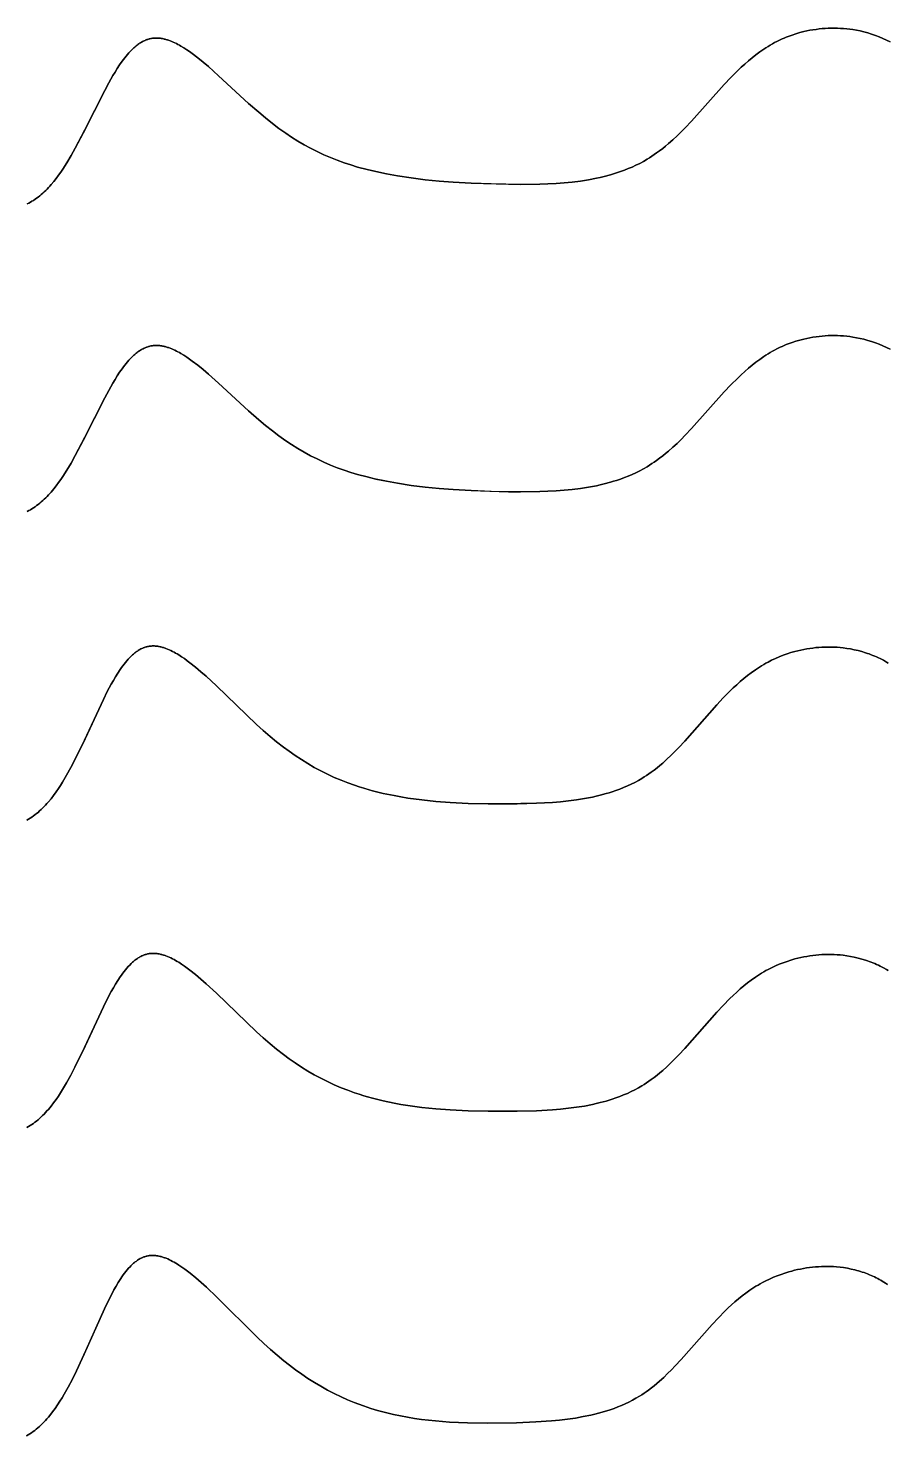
# Model space of a CAD drawing. Header units: feet. Extents: x 0 to 1.5, y 93.18 to 96.08.
# Drawn here: x 0.5625 to 0.75, y 94.2434 to 94.5507 of the extents above; entities that cross this region are included whole.
import ezdxf

# ---------------------------------------------------------------- set-up
doc = ezdxf.new("R2010")
doc.units = ezdxf.units.FT
doc.header["$MEASUREMENT"] = 0
doc.layers.add('Default', color=7, linetype='Continuous', true_color=0x000000)

msp = doc.modelspace()

# ---------------------------------------------------------------- linework, layer by layer
at = {"layer": 'Default'}
for points in [[(0.56228, 94.51232), (0.56264, 94.5125), (0.56299, 94.51269), (0.56334, 94.5129), (0.56368, 94.51311), (0.56402, 94.51334), (0.56435, 94.51357), (0.5647, 94.51383), (0.56504, 94.5141), (0.56537, 94.51438), (0.56569, 94.51467), (0.56601, 94.51497), (0.56633, 94.51527), (0.56663, 94.51558), (0.56694, 94.5159), (0.56723, 94.51622), (0.56752, 94.51655), (0.56808, 94.51722), (0.56862, 94.5179), (0.56914, 94.51859), (0.56961, 94.51925), (0.57006, 94.51992), (0.57094, 94.52129), (0.57188, 94.52287), (0.57279, 94.52449), (0.57489, 94.5285), (0.57921, 94.5371), (0.58009, 94.53875), (0.581, 94.54034), (0.58147, 94.54111), (0.58196, 94.54189), (0.58248, 94.54268), (0.58302, 94.54346), (0.5833, 94.54384), (0.58359, 94.54422), (0.58389, 94.54459), (0.58419, 94.54495), (0.58449, 94.5453), (0.58481, 94.54564), (0.58512, 94.54597), (0.58545, 94.54628), (0.58561, 94.54643), (0.58578, 94.54658), (0.58595, 94.54672), (0.58612, 94.54686), (0.58629, 94.547), (0.58647, 94.54713), (0.58666, 94.54727), (0.58684, 94.54739), (0.58703, 94.54751), (0.58722, 94.54763), (0.58741, 94.54774), (0.58761, 94.54785), (0.58781, 94.54794), (0.58802, 94.54804), (0.58822, 94.54812), (0.58833, 94.54816), (0.58843, 94.5482), (0.5886, 94.54826), (0.58876, 94.54831), (0.58893, 94.54836), (0.5891, 94.5484), (0.58927, 94.54844), (0.58945, 94.54847), (0.58963, 94.5485), (0.58981, 94.54852), (0.58995, 94.54853), (0.5901, 94.54854), (0.59024, 94.54855), (0.59039, 94.54855), (0.59049, 94.54855), (0.59064, 94.54855), (0.59078, 94.54854), (0.59093, 94.54853), (0.59108, 94.54852), (0.59123, 94.54851), (0.59137, 94.54849), (0.59152, 94.54847), (0.59167, 94.54845), (0.59185, 94.54841), (0.59204, 94.54837), (0.59222, 94.54833), (0.5924, 94.54829), (0.59259, 94.54824), (0.59277, 94.54818), (0.59295, 94.54813), (0.59313, 94.54807), (0.59348, 94.54794), (0.59384, 94.5478), (0.59418, 94.54765), (0.59452, 94.54749), (0.59486, 94.54733), (0.59519, 94.54716), (0.59552, 94.54698), (0.59585, 94.54679), (0.5965, 94.5464), (0.59713, 94.54599), (0.59774, 94.54557), (0.59834, 94.54514), (0.59955, 94.54422), (0.60072, 94.54327), (0.60185, 94.54231), (0.6041, 94.54031), (0.61064, 94.53428), (0.61285, 94.53233), (0.61432, 94.53109), (0.61582, 94.52989), (0.61727, 94.5288), (0.61875, 94.52775), (0.61999, 94.52692), (0.62136, 94.52606), (0.62274, 94.52525), (0.62415, 94.52448), (0.62558, 94.52376), (0.62703, 94.52308), (0.6285, 94.52244), (0.63, 94.52185), (0.63152, 94.5213), (0.63297, 94.52083), (0.63444, 94.52039), (0.63653, 94.51984), (0.63843, 94.51939), (0.64077, 94.5189), (0.64312, 94.51847), (0.64616, 94.518), (0.64921, 94.51762), (0.65227, 94.51731), (0.65533, 94.51707), (0.65925, 94.51685), (0.66737, 94.51662), (0.66997, 94.5166), (0.67424, 94.51664), (0.676, 94.5167), (0.67777, 94.51679), (0.67954, 94.51692), (0.68131, 94.5171), (0.68308, 94.51732), (0.68483, 94.5176), (0.68657, 94.51793), (0.68743, 94.51812), (0.68829, 94.51833), (0.68963, 94.51869), (0.69029, 94.51888), (0.69095, 94.51909), (0.69182, 94.51938), (0.69268, 94.5197), (0.69353, 94.52003), (0.69438, 94.52039), (0.69521, 94.52078), (0.69603, 94.52118), (0.69683, 94.52162), (0.69763, 94.52207), (0.69816, 94.5224), (0.69869, 94.52274), (0.69921, 94.52309), (0.69973, 94.52345), (0.70039, 94.52394), (0.70105, 94.52444), (0.70169, 94.52496), (0.70232, 94.52549), (0.70326, 94.52632), (0.70418, 94.52717), (0.70507, 94.52804), (0.70595, 94.52893), (0.70733, 94.53038), (0.7145, 94.53842), (0.71594, 94.53994), (0.71743, 94.54143), (0.71819, 94.54215), (0.71896, 94.54286), (0.71976, 94.54356), (0.72056, 94.54423), (0.72139, 94.54488), (0.72223, 94.5455), (0.72314, 94.54613), (0.7236, 94.54643), (0.72407, 94.54672), (0.72454, 94.547), (0.72501, 94.54728), (0.7255, 94.54754), (0.72599, 94.54779), (0.72674, 94.54816), (0.72717, 94.54835), (0.72759, 94.54854), (0.72802, 94.54872), (0.72846, 94.54889), (0.72931, 94.5492), (0.73016, 94.54948), (0.73103, 94.54973), (0.7319, 94.54995), (0.73256, 94.5501), (0.73321, 94.55023), (0.73387, 94.55034), (0.73454, 94.55044), (0.7352, 94.55052), (0.73587, 94.55059), (0.73654, 94.55064), (0.73721, 94.55068), (0.73788, 94.5507), (0.73855, 94.5507), (0.73922, 94.55069), (0.73989, 94.55066), (0.74056, 94.55061), (0.74123, 94.55055), (0.74189, 94.55047), (0.74256, 94.55038), (0.74335, 94.55024), (0.74414, 94.55008), (0.745, 94.54988), (0.74584, 94.54965), (0.74668, 94.5494), (0.74751, 94.54911), (0.74833, 94.5488), (0.74914, 94.54846), (0.74994, 94.5481), (0.75072, 94.54771)], [(0.75072, 94.54771), (0.74994, 94.5481), (0.74914, 94.54846), (0.74833, 94.5488), (0.74751, 94.54911), (0.74668, 94.5494), (0.74584, 94.54965), (0.745, 94.54988), (0.74414, 94.55008), (0.74335, 94.55024), (0.74256, 94.55038), (0.74189, 94.55047), (0.74123, 94.55055), (0.74056, 94.55061), (0.73989, 94.55066), (0.73922, 94.55069), (0.73855, 94.5507), (0.73788, 94.5507), (0.73721, 94.55068), (0.73654, 94.55064), (0.73587, 94.55059), (0.7352, 94.55052), (0.73454, 94.55044), (0.73387, 94.55034), (0.73321, 94.55023), (0.73256, 94.5501), (0.7319, 94.54995), (0.73103, 94.54973), (0.73016, 94.54948), (0.72931, 94.5492), (0.72846, 94.54889), (0.72802, 94.54872), (0.72759, 94.54854), (0.72717, 94.54835), (0.72674, 94.54816), (0.72599, 94.54779), (0.7255, 94.54754), (0.72501, 94.54728), (0.72454, 94.547), (0.72407, 94.54672), (0.7236, 94.54643), (0.72314, 94.54613), (0.72223, 94.5455), (0.72139, 94.54488), (0.72056, 94.54423), (0.71976, 94.54356), (0.71896, 94.54286), (0.71819, 94.54215), (0.71743, 94.54143), (0.71594, 94.53994), (0.7145, 94.53842), (0.70733, 94.53038), (0.70595, 94.52893), (0.70507, 94.52804), (0.70418, 94.52717), (0.70326, 94.52632), (0.70232, 94.52549), (0.70169, 94.52496), (0.70105, 94.52444), (0.70039, 94.52394), (0.69973, 94.52345), (0.69921, 94.52309), (0.69869, 94.52274), (0.69816, 94.5224), (0.69763, 94.52207), (0.69683, 94.52162), (0.69603, 94.52118), (0.69521, 94.52078), (0.69438, 94.52039), (0.69353, 94.52003), (0.69268, 94.5197), (0.69182, 94.51938), (0.69095, 94.51909), (0.69029, 94.51888), (0.68963, 94.51869), (0.68829, 94.51833), (0.68743, 94.51812), (0.68657, 94.51793), (0.68483, 94.5176), (0.68308, 94.51732), (0.68131, 94.5171), (0.67954, 94.51692), (0.67777, 94.51679), (0.676, 94.5167), (0.67424, 94.51664), (0.66997, 94.5166), (0.66362, 94.51669), (0.65925, 94.51685), (0.65533, 94.51707), (0.65227, 94.51731), (0.64921, 94.51762), (0.64616, 94.518), (0.64312, 94.51847), (0.64077, 94.5189), (0.63814, 94.51945), (0.63653, 94.51984), (0.63444, 94.52039), (0.63297, 94.52083), (0.63152, 94.5213), (0.63, 94.52185), (0.6285, 94.52244), (0.62703, 94.52308), (0.62558, 94.52376), (0.62415, 94.52448), (0.62274, 94.52525), (0.62136, 94.52606), (0.61999, 94.52692), (0.61875, 94.52775), (0.61727, 94.5288), (0.61582, 94.52989), (0.61432, 94.53109), (0.61285, 94.53233), (0.61064, 94.53428), (0.6041, 94.54031), (0.60185, 94.54231), (0.60072, 94.54327), (0.59955, 94.54422), (0.59834, 94.54514), (0.59774, 94.54557), (0.59713, 94.54599), (0.5965, 94.5464), (0.59585, 94.54679), (0.59552, 94.54698), (0.59519, 94.54716), (0.59486, 94.54733), (0.59452, 94.54749), (0.59418, 94.54765), (0.59384, 94.5478), (0.59348, 94.54794), (0.59313, 94.54807), (0.59295, 94.54813), (0.59277, 94.54818), (0.59259, 94.54824), (0.5924, 94.54829), (0.59222, 94.54833), (0.59204, 94.54837), (0.59185, 94.54841), (0.59167, 94.54845), (0.59152, 94.54847), (0.59137, 94.54849), (0.59123, 94.54851), (0.59108, 94.54852), (0.59093, 94.54853), (0.59078, 94.54854), (0.59064, 94.54855), (0.59049, 94.54855), (0.59039, 94.54855), (0.59024, 94.54855), (0.5901, 94.54854), (0.58995, 94.54853), (0.58981, 94.54852), (0.58963, 94.5485), (0.58945, 94.54847), (0.58927, 94.54844), (0.5891, 94.5484), (0.58893, 94.54836), (0.58876, 94.54831), (0.5886, 94.54826), (0.58843, 94.5482), (0.58833, 94.54816), (0.58822, 94.54812), (0.58802, 94.54804), (0.58781, 94.54794), (0.58761, 94.54785), (0.58741, 94.54774), (0.58722, 94.54763), (0.58703, 94.54751), (0.58684, 94.54739), (0.58666, 94.54727), (0.58647, 94.54713), (0.58629, 94.547), (0.58612, 94.54686), (0.58595, 94.54672), (0.58578, 94.54658), (0.58561, 94.54643), (0.58545, 94.54628), (0.58512, 94.54597), (0.58481, 94.54564), (0.58449, 94.5453), (0.58419, 94.54495), (0.58389, 94.54459), (0.58359, 94.54422), (0.5833, 94.54384), (0.58302, 94.54346), (0.58248, 94.54268), (0.58196, 94.54189), (0.58147, 94.54111), (0.581, 94.54034), (0.58009, 94.53875), (0.57921, 94.5371), (0.57452, 94.52777), (0.57279, 94.52449), (0.57188, 94.52287), (0.57094, 94.52129), (0.57006, 94.51992), (0.56961, 94.51925), (0.56914, 94.51859), (0.56862, 94.5179), (0.56808, 94.51722), (0.56752, 94.51655), (0.56723, 94.51622), (0.56694, 94.5159), (0.56663, 94.51558), (0.56633, 94.51527), (0.56601, 94.51497), (0.56569, 94.51467), (0.56537, 94.51438), (0.56504, 94.5141), (0.5647, 94.51383), (0.56435, 94.51357), (0.56402, 94.51334), (0.56368, 94.51311), (0.56334, 94.5129), (0.56299, 94.51269), (0.56264, 94.5125), (0.56228, 94.51232)], [(0.56228, 94.4452), (0.56264, 94.44539), (0.56299, 94.44558), (0.56334, 94.44578), (0.56368, 94.446), (0.56402, 94.44623), (0.56435, 94.44646), (0.5647, 94.44672), (0.56504, 94.44699), (0.56537, 94.44727), (0.56569, 94.44756), (0.56601, 94.44786), (0.56633, 94.44816), (0.56663, 94.44847), (0.56694, 94.44879), (0.56723, 94.44911), (0.56752, 94.44944), (0.56808, 94.45011), (0.56862, 94.45079), (0.56914, 94.45148), (0.56961, 94.45214), (0.57006, 94.45281), (0.57094, 94.45418), (0.57188, 94.45576), (0.57279, 94.45738), (0.57489, 94.46139), (0.57921, 94.46998), (0.58009, 94.47163), (0.581, 94.47323), (0.58147, 94.474), (0.58196, 94.47478), (0.58248, 94.47557), (0.58302, 94.47635), (0.5833, 94.47673), (0.58359, 94.47711), (0.58389, 94.47748), (0.58419, 94.47784), (0.58449, 94.47819), (0.58481, 94.47853), (0.58512, 94.47885), (0.58545, 94.47917), (0.58561, 94.47932), (0.58578, 94.47946), (0.58595, 94.47961), (0.58612, 94.47975), (0.58629, 94.47989), (0.58647, 94.48002), (0.58666, 94.48015), (0.58684, 94.48028), (0.58703, 94.4804), (0.58722, 94.48052), (0.58741, 94.48063), (0.58761, 94.48073), (0.58781, 94.48083), (0.58802, 94.48092), (0.58822, 94.48101), (0.58833, 94.48105), (0.58843, 94.48109), (0.5886, 94.48115), (0.58876, 94.4812), (0.58893, 94.48124), (0.5891, 94.48128), (0.58927, 94.48132), (0.58945, 94.48136), (0.58963, 94.48138), (0.58981, 94.4814), (0.58995, 94.48142), (0.5901, 94.48143), (0.59024, 94.48143), (0.59039, 94.48144), (0.59049, 94.48144), (0.59064, 94.48144), (0.59078, 94.48143), (0.59093, 94.48142), (0.59108, 94.48141), (0.59123, 94.4814), (0.59137, 94.48138), (0.59152, 94.48136), (0.59167, 94.48133), (0.59185, 94.4813), (0.59204, 94.48126), (0.59222, 94.48122), (0.5924, 94.48117), (0.59259, 94.48112), (0.59277, 94.48107), (0.59295, 94.48101), (0.59313, 94.48096), (0.59348, 94.48083), (0.59384, 94.48069), (0.59418, 94.48054), (0.59452, 94.48038), (0.59486, 94.48022), (0.59519, 94.48004), (0.59552, 94.47986), (0.59585, 94.47968), (0.5965, 94.47929), (0.59713, 94.47888), (0.59774, 94.47846), (0.59834, 94.47803), (0.59955, 94.47711), (0.60072, 94.47616), (0.60185, 94.4752), (0.6041, 94.4732), (0.61064, 94.46717), (0.61285, 94.46521), (0.61432, 94.46398), (0.61582, 94.46278), (0.61727, 94.46168), (0.61875, 94.46063), (0.61999, 94.45981), (0.62136, 94.45895), (0.62274, 94.45814), (0.62415, 94.45737), (0.62558, 94.45665), (0.62703, 94.45597), (0.6285, 94.45533), (0.63, 94.45474), (0.63152, 94.45419), (0.63297, 94.45372), (0.63444, 94.45328), (0.63653, 94.45272), (0.63843, 94.45227), (0.64077, 94.45179), (0.64312, 94.45136), (0.64616, 94.45089), (0.64921, 94.45051), (0.65227, 94.4502), (0.65533, 94.44996), (0.65925, 94.44974), (0.66737, 94.44951), (0.66997, 94.44949), (0.67424, 94.44953), (0.676, 94.44959), (0.67777, 94.44968), (0.67954, 94.44981), (0.68131, 94.44999), (0.68308, 94.45021), (0.68483, 94.45049), (0.68657, 94.45082), (0.68743, 94.45101), (0.68829, 94.45122), (0.68963, 94.45157), (0.69029, 94.45177), (0.69095, 94.45198), (0.69182, 94.45227), (0.69268, 94.45259), (0.69353, 94.45292), (0.69438, 94.45328), (0.69521, 94.45366), (0.69603, 94.45407), (0.69683, 94.4545), (0.69763, 94.45496), (0.69816, 94.45529), (0.69869, 94.45563), (0.69921, 94.45598), (0.69973, 94.45633), (0.70039, 94.45682), (0.70105, 94.45733), (0.70169, 94.45785), (0.70232, 94.45838), (0.70326, 94.4592), (0.70418, 94.46005), (0.70507, 94.46093), (0.70595, 94.46182), (0.70733, 94.46327), (0.7145, 94.47131), (0.71594, 94.47283), (0.71743, 94.47432), (0.71819, 94.47504), (0.71896, 94.47575), (0.71976, 94.47644), (0.72056, 94.47712), (0.72139, 94.47777), (0.72223, 94.47839), (0.72314, 94.47902), (0.7236, 94.47932), (0.72407, 94.47961), (0.72454, 94.47989), (0.72501, 94.48016), (0.7255, 94.48043), (0.72599, 94.48068), (0.72674, 94.48105), (0.72717, 94.48124), (0.72759, 94.48143), (0.72802, 94.48161), (0.72846, 94.48178), (0.72931, 94.48208), (0.73016, 94.48236), (0.73103, 94.48261), (0.7319, 94.48284), (0.73256, 94.48298), (0.73321, 94.48311), (0.73387, 94.48323), (0.73454, 94.48333), (0.7352, 94.48341), (0.73587, 94.48348), (0.73654, 94.48353), (0.73721, 94.48357), (0.73788, 94.48359), (0.73855, 94.48359), (0.73922, 94.48358), (0.73989, 94.48355), (0.74056, 94.4835), (0.74123, 94.48344), (0.74189, 94.48336), (0.74256, 94.48326), (0.74335, 94.48313), (0.74414, 94.48297), (0.745, 94.48277), (0.74584, 94.48254), (0.74668, 94.48228), (0.74751, 94.482), (0.74833, 94.48169), (0.74914, 94.48135), (0.74994, 94.48099), (0.75072, 94.4806)], [(0.75072, 94.4806), (0.74994, 94.48099), (0.74914, 94.48135), (0.74833, 94.48169), (0.74751, 94.482), (0.74668, 94.48228), (0.74584, 94.48254), (0.745, 94.48277), (0.74414, 94.48297), (0.74335, 94.48313), (0.74256, 94.48326), (0.74189, 94.48336), (0.74123, 94.48344), (0.74056, 94.4835), (0.73989, 94.48355), (0.73922, 94.48358), (0.73855, 94.48359), (0.73788, 94.48359), (0.73721, 94.48357), (0.73654, 94.48353), (0.73587, 94.48348), (0.7352, 94.48341), (0.73454, 94.48333), (0.73387, 94.48323), (0.73321, 94.48311), (0.73256, 94.48298), (0.7319, 94.48284), (0.73103, 94.48261), (0.73016, 94.48236), (0.72931, 94.48208), (0.72846, 94.48178), (0.72802, 94.48161), (0.72759, 94.48143), (0.72717, 94.48124), (0.72674, 94.48105), (0.72599, 94.48068), (0.7255, 94.48043), (0.72501, 94.48016), (0.72454, 94.47989), (0.72407, 94.47961), (0.7236, 94.47932), (0.72314, 94.47902), (0.72223, 94.47839), (0.72139, 94.47777), (0.72056, 94.47712), (0.71976, 94.47644), (0.71896, 94.47575), (0.71819, 94.47504), (0.71743, 94.47432), (0.71594, 94.47283), (0.7145, 94.47131), (0.70733, 94.46327), (0.70595, 94.46182), (0.70507, 94.46093), (0.70418, 94.46005), (0.70326, 94.4592), (0.70232, 94.45838), (0.70169, 94.45785), (0.70105, 94.45733), (0.70039, 94.45682), (0.69973, 94.45633), (0.69921, 94.45598), (0.69869, 94.45563), (0.69816, 94.45529), (0.69763, 94.45496), (0.69683, 94.4545), (0.69603, 94.45407), (0.69521, 94.45366), (0.69438, 94.45328), (0.69353, 94.45292), (0.69268, 94.45259), (0.69182, 94.45227), (0.69095, 94.45198), (0.69029, 94.45177), (0.68963, 94.45157), (0.68829, 94.45122), (0.68743, 94.45101), (0.68657, 94.45082), (0.68483, 94.45049), (0.68308, 94.45021), (0.68131, 94.44999), (0.67954, 94.44981), (0.67777, 94.44968), (0.676, 94.44959), (0.67424, 94.44953), (0.66997, 94.44949), (0.66362, 94.44958), (0.65925, 94.44974), (0.65533, 94.44996), (0.65227, 94.4502), (0.64921, 94.45051), (0.64616, 94.45089), (0.64312, 94.45136), (0.64077, 94.45179), (0.63814, 94.45234), (0.63653, 94.45272), (0.63444, 94.45328), (0.63297, 94.45372), (0.63152, 94.45419), (0.63, 94.45474), (0.6285, 94.45533), (0.62703, 94.45597), (0.62558, 94.45665), (0.62415, 94.45737), (0.62274, 94.45814), (0.62136, 94.45895), (0.61999, 94.45981), (0.61875, 94.46063), (0.61727, 94.46168), (0.61582, 94.46278), (0.61432, 94.46398), (0.61285, 94.46521), (0.61064, 94.46717), (0.6041, 94.4732), (0.60185, 94.4752), (0.60072, 94.47616), (0.59955, 94.47711), (0.59834, 94.47803), (0.59774, 94.47846), (0.59713, 94.47888), (0.5965, 94.47929), (0.59585, 94.47968), (0.59552, 94.47986), (0.59519, 94.48004), (0.59486, 94.48022), (0.59452, 94.48038), (0.59418, 94.48054), (0.59384, 94.48069), (0.59348, 94.48083), (0.59313, 94.48096), (0.59295, 94.48101), (0.59277, 94.48107), (0.59259, 94.48112), (0.5924, 94.48117), (0.59222, 94.48122), (0.59204, 94.48126), (0.59185, 94.4813), (0.59167, 94.48133), (0.59152, 94.48136), (0.59137, 94.48138), (0.59123, 94.4814), (0.59108, 94.48141), (0.59093, 94.48142), (0.59078, 94.48143), (0.59064, 94.48144), (0.59049, 94.48144), (0.59039, 94.48144), (0.59024, 94.48143), (0.5901, 94.48143), (0.58995, 94.48142), (0.58981, 94.4814), (0.58963, 94.48138), (0.58945, 94.48136), (0.58927, 94.48132), (0.5891, 94.48128), (0.58893, 94.48124), (0.58876, 94.4812), (0.5886, 94.48115), (0.58843, 94.48109), (0.58833, 94.48105), (0.58822, 94.48101), (0.58802, 94.48092), (0.58781, 94.48083), (0.58761, 94.48073), (0.58741, 94.48063), (0.58722, 94.48052), (0.58703, 94.4804), (0.58684, 94.48028), (0.58666, 94.48015), (0.58647, 94.48002), (0.58629, 94.47989), (0.58612, 94.47975), (0.58595, 94.47961), (0.58578, 94.47946), (0.58561, 94.47932), (0.58545, 94.47917), (0.58512, 94.47885), (0.58481, 94.47853), (0.58449, 94.47819), (0.58419, 94.47784), (0.58389, 94.47748), (0.58359, 94.47711), (0.5833, 94.47673), (0.58302, 94.47635), (0.58248, 94.47557), (0.58196, 94.47478), (0.58147, 94.474), (0.581, 94.47323), (0.58009, 94.47163), (0.57921, 94.46998), (0.57452, 94.46066), (0.57279, 94.45738), (0.57188, 94.45576), (0.57094, 94.45418), (0.57006, 94.45281), (0.56961, 94.45214), (0.56914, 94.45148), (0.56862, 94.45079), (0.56808, 94.45011), (0.56752, 94.44944), (0.56723, 94.44911), (0.56694, 94.44879), (0.56663, 94.44847), (0.56633, 94.44816), (0.56601, 94.44786), (0.56569, 94.44756), (0.56537, 94.44727), (0.56504, 94.44699), (0.5647, 94.44672), (0.56435, 94.44646), (0.56402, 94.44623), (0.56368, 94.446), (0.56334, 94.44578), (0.56299, 94.44558), (0.56264, 94.44539), (0.56228, 94.4452)], [(0.56223, 94.37783), (0.56259, 94.37804), (0.56295, 94.37825), (0.5633, 94.37848), (0.56364, 94.37872), (0.56398, 94.37897), (0.56431, 94.37923), (0.56466, 94.37951), (0.565, 94.37981), (0.56533, 94.38012), (0.56566, 94.38044), (0.56598, 94.38076), (0.5663, 94.38109), (0.56661, 94.38143), (0.56691, 94.38178), (0.56749, 94.38249), (0.56805, 94.38321), (0.56859, 94.38395), (0.5691, 94.38469), (0.56957, 94.3854), (0.57002, 94.38612), (0.57089, 94.38759), (0.57183, 94.38927), (0.57272, 94.391), (0.57478, 94.39525), (0.57894, 94.40417), (0.57979, 94.40586), (0.58066, 94.4075), (0.58111, 94.40829), (0.58158, 94.40909), (0.58208, 94.4099), (0.58262, 94.4107), (0.58289, 94.4111), (0.58317, 94.41149), (0.58346, 94.41187), (0.58376, 94.41224), (0.58406, 94.4126), (0.58437, 94.41295), (0.58468, 94.41328), (0.585, 94.4136), (0.58516, 94.41375), (0.58532, 94.4139), (0.58548, 94.41405), (0.58565, 94.41419), (0.58582, 94.41433), (0.586, 94.41446), (0.58618, 94.41459), (0.58636, 94.41472), (0.58654, 94.41484), (0.58673, 94.41495), (0.58692, 94.41506), (0.58711, 94.41517), (0.58731, 94.41527), (0.58751, 94.41536), (0.58761, 94.4154), (0.58772, 94.41544), (0.58782, 94.41548), (0.58792, 94.41552), (0.58808, 94.41557), (0.58825, 94.41562), (0.58841, 94.41566), (0.58858, 94.4157), (0.58875, 94.41574), (0.58893, 94.41577), (0.58911, 94.41579), (0.58928, 94.41581), (0.58943, 94.41582), (0.58957, 94.41583), (0.58971, 94.41583), (0.58986, 94.41583), (0.58996, 94.41583), (0.59011, 94.41583), (0.59025, 94.41582), (0.5904, 94.4158), (0.59055, 94.41579), (0.59069, 94.41577), (0.59084, 94.41575), (0.59099, 94.41573), (0.59113, 94.4157), (0.59131, 94.41566), (0.5915, 94.41562), (0.59168, 94.41557), (0.59186, 94.41552), (0.59204, 94.41547), (0.59222, 94.41541), (0.59241, 94.41535), (0.59259, 94.41528), (0.59295, 94.41514), (0.5933, 94.41499), (0.59366, 94.41483), (0.59401, 94.41465), (0.59436, 94.41447), (0.5947, 94.41428), (0.59504, 94.41409), (0.59537, 94.41389), (0.59601, 94.41348), (0.59663, 94.41306), (0.59724, 94.41262), (0.59784, 94.41216), (0.59905, 94.4112), (0.60022, 94.41021), (0.60135, 94.40921), (0.60362, 94.40711), (0.61237, 94.39868), (0.61383, 94.39736), (0.61532, 94.39607), (0.61676, 94.39489), (0.61823, 94.39375), (0.61946, 94.39284), (0.6208, 94.39191), (0.62217, 94.39101), (0.62356, 94.39015), (0.62497, 94.38933), (0.6264, 94.38856), (0.62786, 94.38783), (0.62935, 94.38714), (0.63086, 94.3865), (0.6323, 94.38594), (0.63375, 94.38542), (0.63478, 94.38508), (0.63582, 94.38476), (0.63772, 94.38422), (0.63888, 94.38393), (0.64005, 94.38365), (0.64239, 94.38315), (0.6439, 94.38287), (0.64542, 94.38263), (0.64848, 94.38221), (0.65155, 94.38189), (0.65462, 94.38166), (0.65855, 94.38146), (0.66291, 94.38136), (0.66926, 94.38138), (0.67352, 94.38148), (0.677, 94.38168), (0.67875, 94.38182), (0.6805, 94.38201), (0.68224, 94.38224), (0.68398, 94.38252), (0.6857, 94.38285), (0.68655, 94.38304), (0.68739, 94.38324), (0.6887, 94.3836), (0.68936, 94.38379), (0.69001, 94.384), (0.69085, 94.38428), (0.69169, 94.38459), (0.69252, 94.38492), (0.69334, 94.38527), (0.69415, 94.38565), (0.69495, 94.38605), (0.69574, 94.38647), (0.69652, 94.38692), (0.69703, 94.38724), (0.69755, 94.38758), (0.69805, 94.38792), (0.69855, 94.38827), (0.6992, 94.38875), (0.69983, 94.38925), (0.70045, 94.38976), (0.70106, 94.39028), (0.70197, 94.39109), (0.70285, 94.39193), (0.70372, 94.39278), (0.70457, 94.39365), (0.7059, 94.39508), (0.71287, 94.40298), (0.71427, 94.40449), (0.71571, 94.40596), (0.71646, 94.40667), (0.71721, 94.40737), (0.71798, 94.40806), (0.71877, 94.40873), (0.71957, 94.40937), (0.72039, 94.41), (0.72129, 94.41063), (0.72174, 94.41093), (0.7222, 94.41123), (0.72266, 94.41152), (0.72313, 94.41179), (0.7236, 94.41206), (0.72408, 94.41232), (0.72483, 94.41271), (0.72567, 94.4131), (0.72652, 94.41347), (0.72736, 94.41379), (0.72821, 94.4141), (0.72906, 94.41437), (0.72993, 94.41462), (0.73057, 94.41478), (0.73122, 94.41493), (0.73187, 94.41507), (0.73252, 94.41519), (0.73318, 94.41529), (0.73384, 94.41538), (0.7345, 94.41546), (0.73516, 94.41552), (0.73583, 94.41556), (0.73649, 94.41559), (0.73716, 94.4156), (0.73782, 94.4156), (0.73849, 94.41558), (0.73915, 94.41554), (0.73981, 94.41549), (0.74047, 94.41542), (0.74126, 94.41531), (0.74204, 94.41519), (0.74288, 94.41502), (0.74372, 94.41483), (0.74454, 94.4146), (0.74536, 94.41435), (0.74577, 94.41422), (0.74617, 94.41408), (0.74657, 94.41392), (0.74697, 94.41377), (0.74737, 94.4136), (0.74776, 94.41343), (0.74815, 94.41325), (0.74853, 94.41307), (0.74924, 94.4127), (0.74993, 94.41232), (0.75028, 94.41211)], [(0.75028, 94.41211), (0.74993, 94.41232), (0.74924, 94.4127), (0.74853, 94.41307), (0.74815, 94.41325), (0.74776, 94.41343), (0.74737, 94.4136), (0.74697, 94.41377), (0.74657, 94.41392), (0.74617, 94.41408), (0.74577, 94.41422), (0.74536, 94.41435), (0.74454, 94.4146), (0.74372, 94.41483), (0.74288, 94.41502), (0.74204, 94.41519), (0.74126, 94.41531), (0.74047, 94.41542), (0.73981, 94.41549), (0.73915, 94.41554), (0.73849, 94.41558), (0.73782, 94.4156), (0.73716, 94.4156), (0.73649, 94.41559), (0.73583, 94.41556), (0.73516, 94.41552), (0.7345, 94.41546), (0.73384, 94.41538), (0.73318, 94.41529), (0.73252, 94.41519), (0.73187, 94.41507), (0.73122, 94.41493), (0.73057, 94.41478), (0.72993, 94.41462), (0.72906, 94.41437), (0.72821, 94.4141), (0.72736, 94.41379), (0.72652, 94.41347), (0.72567, 94.4131), (0.72483, 94.41271), (0.72408, 94.41232), (0.7236, 94.41206), (0.72313, 94.41179), (0.72266, 94.41152), (0.7222, 94.41123), (0.72174, 94.41093), (0.72129, 94.41063), (0.72039, 94.41), (0.71957, 94.40937), (0.71877, 94.40873), (0.71798, 94.40806), (0.71721, 94.40737), (0.71646, 94.40667), (0.71571, 94.40596), (0.71427, 94.40449), (0.71287, 94.40298), (0.7059, 94.39508), (0.70457, 94.39365), (0.70372, 94.39278), (0.70285, 94.39193), (0.70197, 94.39109), (0.70106, 94.39028), (0.70045, 94.38976), (0.69983, 94.38925), (0.6992, 94.38875), (0.69855, 94.38827), (0.69805, 94.38792), (0.69755, 94.38758), (0.69703, 94.38724), (0.69652, 94.38692), (0.69574, 94.38647), (0.69495, 94.38605), (0.69415, 94.38565), (0.69334, 94.38527), (0.69252, 94.38492), (0.69169, 94.38459), (0.69085, 94.38428), (0.69001, 94.384), (0.68936, 94.38379), (0.6887, 94.3836), (0.68739, 94.38324), (0.68655, 94.38304), (0.6857, 94.38285), (0.68398, 94.38252), (0.68224, 94.38224), (0.6805, 94.38201), (0.67875, 94.38182), (0.677, 94.38168), (0.67352, 94.38148), (0.66666, 94.38135), (0.66291, 94.38136), (0.65855, 94.38146), (0.65462, 94.38166), (0.65155, 94.38189), (0.64848, 94.38221), (0.64542, 94.38263), (0.6439, 94.38287), (0.64239, 94.38315), (0.64005, 94.38365), (0.63888, 94.38393), (0.63743, 94.3843), (0.63582, 94.38476), (0.63478, 94.38508), (0.63375, 94.38542), (0.6323, 94.38594), (0.63086, 94.3865), (0.62935, 94.38714), (0.62786, 94.38783), (0.6264, 94.38856), (0.62497, 94.38933), (0.62356, 94.39015), (0.62217, 94.39101), (0.6208, 94.39191), (0.61946, 94.39284), (0.61823, 94.39375), (0.61676, 94.39489), (0.61532, 94.39607), (0.61383, 94.39736), (0.61237, 94.39868), (0.60362, 94.40711), (0.60135, 94.40921), (0.60022, 94.41021), (0.59905, 94.4112), (0.59784, 94.41216), (0.59724, 94.41262), (0.59663, 94.41306), (0.59601, 94.41348), (0.59537, 94.41389), (0.59504, 94.41409), (0.5947, 94.41428), (0.59436, 94.41447), (0.59401, 94.41465), (0.59366, 94.41483), (0.5933, 94.41499), (0.59295, 94.41514), (0.59259, 94.41528), (0.59241, 94.41535), (0.59222, 94.41541), (0.59204, 94.41547), (0.59186, 94.41552), (0.59168, 94.41557), (0.5915, 94.41562), (0.59131, 94.41566), (0.59113, 94.4157), (0.59099, 94.41573), (0.59084, 94.41575), (0.59069, 94.41577), (0.59055, 94.41579), (0.5904, 94.4158), (0.59025, 94.41582), (0.59011, 94.41583), (0.58996, 94.41583), (0.58986, 94.41583), (0.58971, 94.41583), (0.58957, 94.41583), (0.58943, 94.41582), (0.58928, 94.41581), (0.58911, 94.41579), (0.58893, 94.41577), (0.58875, 94.41574), (0.58858, 94.4157), (0.58841, 94.41566), (0.58825, 94.41562), (0.58808, 94.41557), (0.58792, 94.41552), (0.58782, 94.41548), (0.58772, 94.41544), (0.58761, 94.4154), (0.58751, 94.41536), (0.58731, 94.41527), (0.58711, 94.41517), (0.58692, 94.41506), (0.58673, 94.41495), (0.58654, 94.41484), (0.58636, 94.41472), (0.58618, 94.41459), (0.586, 94.41446), (0.58582, 94.41433), (0.58565, 94.41419), (0.58548, 94.41405), (0.58532, 94.4139), (0.58516, 94.41375), (0.585, 94.4136), (0.58468, 94.41328), (0.58437, 94.41295), (0.58406, 94.4126), (0.58376, 94.41224), (0.58346, 94.41187), (0.58317, 94.41149), (0.58289, 94.4111), (0.58262, 94.4107), (0.58208, 94.4099), (0.58158, 94.40909), (0.58111, 94.40829), (0.58066, 94.4075), (0.57979, 94.40586), (0.57894, 94.40417), (0.57442, 94.39448), (0.57272, 94.391), (0.57183, 94.38927), (0.57089, 94.38759), (0.57002, 94.38612), (0.56957, 94.3854), (0.5691, 94.38469), (0.56859, 94.38395), (0.56805, 94.38321), (0.56749, 94.38249), (0.56691, 94.38178), (0.56661, 94.38143), (0.5663, 94.38109), (0.56598, 94.38076), (0.56566, 94.38044), (0.56533, 94.38012), (0.565, 94.37981), (0.56466, 94.37951), (0.56431, 94.37923), (0.56398, 94.37897), (0.56364, 94.37872), (0.5633, 94.37848), (0.56295, 94.37825), (0.56259, 94.37804), (0.56223, 94.37783)], [(0.56223, 94.31072), (0.56259, 94.31092), (0.56295, 94.31114), (0.5633, 94.31137), (0.56364, 94.31161), (0.56398, 94.31186), (0.56431, 94.31211), (0.56466, 94.3124), (0.565, 94.3127), (0.56533, 94.31301), (0.56566, 94.31332), (0.56598, 94.31365), (0.5663, 94.31398), (0.56661, 94.31432), (0.56691, 94.31467), (0.56749, 94.31538), (0.56805, 94.3161), (0.56859, 94.31684), (0.5691, 94.31758), (0.56957, 94.31829), (0.57002, 94.31901), (0.57089, 94.32048), (0.57183, 94.32216), (0.57272, 94.32389), (0.57478, 94.32814), (0.57894, 94.33706), (0.57979, 94.33875), (0.58066, 94.34039), (0.58111, 94.34117), (0.58158, 94.34198), (0.58208, 94.34279), (0.58262, 94.34359), (0.58289, 94.34399), (0.58317, 94.34438), (0.58346, 94.34476), (0.58376, 94.34513), (0.58406, 94.34549), (0.58437, 94.34584), (0.58468, 94.34617), (0.585, 94.34649), (0.58516, 94.34664), (0.58532, 94.34679), (0.58548, 94.34693), (0.58565, 94.34708), (0.58582, 94.34721), (0.586, 94.34735), (0.58618, 94.34748), (0.58636, 94.3476), (0.58654, 94.34773), (0.58673, 94.34784), (0.58692, 94.34795), (0.58711, 94.34805), (0.58731, 94.34815), (0.58751, 94.34824), (0.58761, 94.34829), (0.58772, 94.34833), (0.58782, 94.34837), (0.58792, 94.3484), (0.58808, 94.34846), (0.58825, 94.34851), (0.58841, 94.34855), (0.58858, 94.34859), (0.58875, 94.34863), (0.58893, 94.34866), (0.58911, 94.34868), (0.58928, 94.3487), (0.58943, 94.34871), (0.58957, 94.34872), (0.58971, 94.34872), (0.58986, 94.34872), (0.58996, 94.34872), (0.59011, 94.34871), (0.59025, 94.3487), (0.5904, 94.34869), (0.59055, 94.34868), (0.59069, 94.34866), (0.59084, 94.34864), (0.59099, 94.34861), (0.59113, 94.34859), (0.59131, 94.34855), (0.5915, 94.34851), (0.59168, 94.34846), (0.59186, 94.34841), (0.59204, 94.34836), (0.59222, 94.3483), (0.59241, 94.34824), (0.59259, 94.34817), (0.59295, 94.34803), (0.5933, 94.34788), (0.59366, 94.34772), (0.59401, 94.34754), (0.59436, 94.34736), (0.5947, 94.34717), (0.59504, 94.34698), (0.59537, 94.34678), (0.59601, 94.34636), (0.59663, 94.34595), (0.59724, 94.34551), (0.59784, 94.34505), (0.59905, 94.34409), (0.60022, 94.3431), (0.60135, 94.3421), (0.60362, 94.34), (0.61237, 94.33157), (0.61383, 94.33025), (0.61532, 94.32896), (0.61676, 94.32778), (0.61823, 94.32663), (0.61946, 94.32573), (0.6208, 94.32479), (0.62217, 94.32389), (0.62356, 94.32304), (0.62497, 94.32222), (0.6264, 94.32145), (0.62786, 94.32072), (0.62935, 94.32003), (0.63086, 94.31939), (0.6323, 94.31883), (0.63375, 94.31831), (0.63478, 94.31797), (0.63582, 94.31765), (0.63772, 94.31711), (0.63888, 94.31681), (0.64005, 94.31654), (0.64239, 94.31604), (0.6439, 94.31576), (0.64542, 94.31551), (0.64848, 94.3151), (0.65155, 94.31478), (0.65462, 94.31454), (0.65855, 94.31435), (0.66291, 94.31425), (0.66926, 94.31427), (0.67352, 94.31437), (0.677, 94.31456), (0.67875, 94.31471), (0.6805, 94.3149), (0.68224, 94.31513), (0.68398, 94.3154), (0.6857, 94.31574), (0.68655, 94.31593), (0.68739, 94.31613), (0.6887, 94.31649), (0.68936, 94.31668), (0.69001, 94.31688), (0.69085, 94.31717), (0.69169, 94.31748), (0.69252, 94.31781), (0.69334, 94.31816), (0.69415, 94.31854), (0.69495, 94.31893), (0.69574, 94.31936), (0.69652, 94.31981), (0.69703, 94.32013), (0.69755, 94.32046), (0.69805, 94.32081), (0.69855, 94.32116), (0.6992, 94.32164), (0.69983, 94.32213), (0.70045, 94.32264), (0.70106, 94.32317), (0.70197, 94.32398), (0.70285, 94.32481), (0.70372, 94.32567), (0.70457, 94.32654), (0.7059, 94.32797), (0.71287, 94.33587), (0.71427, 94.33737), (0.71571, 94.33884), (0.71646, 94.33956), (0.71721, 94.34026), (0.71798, 94.34095), (0.71877, 94.34161), (0.71957, 94.34226), (0.72039, 94.34288), (0.72129, 94.34352), (0.72174, 94.34382), (0.7222, 94.34412), (0.72266, 94.3444), (0.72313, 94.34468), (0.7236, 94.34495), (0.72408, 94.34521), (0.72483, 94.34559), (0.72567, 94.34599), (0.72652, 94.34635), (0.72736, 94.34668), (0.72821, 94.34698), (0.72906, 94.34726), (0.72993, 94.3475), (0.73057, 94.34767), (0.73122, 94.34782), (0.73187, 94.34795), (0.73252, 94.34807), (0.73318, 94.34818), (0.73384, 94.34827), (0.7345, 94.34835), (0.73516, 94.3484), (0.73583, 94.34845), (0.73649, 94.34848), (0.73716, 94.34849), (0.73782, 94.34848), (0.73849, 94.34846), (0.73915, 94.34843), (0.73981, 94.34838), (0.74047, 94.34831), (0.74126, 94.3482), (0.74204, 94.34807), (0.74288, 94.34791), (0.74372, 94.34771), (0.74454, 94.34749), (0.74536, 94.34724), (0.74577, 94.34711), (0.74617, 94.34696), (0.74657, 94.34681), (0.74697, 94.34666), (0.74737, 94.34649), (0.74776, 94.34632), (0.74815, 94.34614), (0.74853, 94.34595), (0.74924, 94.34559), (0.74993, 94.3452), (0.75028, 94.345)], [(0.75028, 94.345), (0.74993, 94.3452), (0.74924, 94.34559), (0.74853, 94.34595), (0.74815, 94.34614), (0.74776, 94.34632), (0.74737, 94.34649), (0.74697, 94.34666), (0.74657, 94.34681), (0.74617, 94.34696), (0.74577, 94.34711), (0.74536, 94.34724), (0.74454, 94.34749), (0.74372, 94.34771), (0.74288, 94.34791), (0.74204, 94.34807), (0.74126, 94.3482), (0.74047, 94.34831), (0.73981, 94.34838), (0.73915, 94.34843), (0.73849, 94.34846), (0.73782, 94.34848), (0.73716, 94.34849), (0.73649, 94.34848), (0.73583, 94.34845), (0.73516, 94.3484), (0.7345, 94.34835), (0.73384, 94.34827), (0.73318, 94.34818), (0.73252, 94.34807), (0.73187, 94.34795), (0.73122, 94.34782), (0.73057, 94.34767), (0.72993, 94.3475), (0.72906, 94.34726), (0.72821, 94.34698), (0.72736, 94.34668), (0.72652, 94.34635), (0.72567, 94.34599), (0.72483, 94.34559), (0.72408, 94.34521), (0.7236, 94.34495), (0.72313, 94.34468), (0.72266, 94.3444), (0.7222, 94.34412), (0.72174, 94.34382), (0.72129, 94.34352), (0.72039, 94.34288), (0.71957, 94.34226), (0.71877, 94.34161), (0.71798, 94.34095), (0.71721, 94.34026), (0.71646, 94.33956), (0.71571, 94.33884), (0.71427, 94.33737), (0.71287, 94.33587), (0.7059, 94.32797), (0.70457, 94.32654), (0.70372, 94.32567), (0.70285, 94.32481), (0.70197, 94.32398), (0.70106, 94.32317), (0.70045, 94.32264), (0.69983, 94.32213), (0.6992, 94.32164), (0.69855, 94.32116), (0.69805, 94.32081), (0.69755, 94.32046), (0.69703, 94.32013), (0.69652, 94.31981), (0.69574, 94.31936), (0.69495, 94.31893), (0.69415, 94.31854), (0.69334, 94.31816), (0.69252, 94.31781), (0.69169, 94.31748), (0.69085, 94.31717), (0.69001, 94.31688), (0.68936, 94.31668), (0.6887, 94.31649), (0.68739, 94.31613), (0.68655, 94.31593), (0.6857, 94.31574), (0.68398, 94.3154), (0.68224, 94.31513), (0.6805, 94.3149), (0.67875, 94.31471), (0.677, 94.31456), (0.67352, 94.31437), (0.66666, 94.31424), (0.66291, 94.31425), (0.65855, 94.31435), (0.65462, 94.31454), (0.65155, 94.31478), (0.64848, 94.3151), (0.64542, 94.31551), (0.6439, 94.31576), (0.64239, 94.31604), (0.64005, 94.31654), (0.63888, 94.31681), (0.63743, 94.31719), (0.63582, 94.31765), (0.63478, 94.31797), (0.63375, 94.31831), (0.6323, 94.31883), (0.63086, 94.31939), (0.62935, 94.32003), (0.62786, 94.32072), (0.6264, 94.32145), (0.62497, 94.32222), (0.62356, 94.32304), (0.62217, 94.32389), (0.6208, 94.32479), (0.61946, 94.32573), (0.61823, 94.32663), (0.61676, 94.32778), (0.61532, 94.32896), (0.61383, 94.33025), (0.61237, 94.33157), (0.60362, 94.34), (0.60135, 94.3421), (0.60022, 94.3431), (0.59905, 94.34409), (0.59784, 94.34505), (0.59724, 94.34551), (0.59663, 94.34595), (0.59601, 94.34636), (0.59537, 94.34678), (0.59504, 94.34698), (0.5947, 94.34717), (0.59436, 94.34736), (0.59401, 94.34754), (0.59366, 94.34772), (0.5933, 94.34788), (0.59295, 94.34803), (0.59259, 94.34817), (0.59241, 94.34824), (0.59222, 94.3483), (0.59204, 94.34836), (0.59186, 94.34841), (0.59168, 94.34846), (0.5915, 94.34851), (0.59131, 94.34855), (0.59113, 94.34859), (0.59099, 94.34861), (0.59084, 94.34864), (0.59069, 94.34866), (0.59055, 94.34868), (0.5904, 94.34869), (0.59025, 94.3487), (0.59011, 94.34871), (0.58996, 94.34872), (0.58986, 94.34872), (0.58971, 94.34872), (0.58957, 94.34872), (0.58943, 94.34871), (0.58928, 94.3487), (0.58911, 94.34868), (0.58893, 94.34866), (0.58875, 94.34863), (0.58858, 94.34859), (0.58841, 94.34855), (0.58825, 94.34851), (0.58808, 94.34846), (0.58792, 94.3484), (0.58782, 94.34837), (0.58772, 94.34833), (0.58761, 94.34829), (0.58751, 94.34824), (0.58731, 94.34815), (0.58711, 94.34805), (0.58692, 94.34795), (0.58673, 94.34784), (0.58654, 94.34773), (0.58636, 94.3476), (0.58618, 94.34748), (0.586, 94.34735), (0.58582, 94.34721), (0.58565, 94.34708), (0.58548, 94.34693), (0.58532, 94.34679), (0.58516, 94.34664), (0.585, 94.34649), (0.58468, 94.34617), (0.58437, 94.34584), (0.58406, 94.34549), (0.58376, 94.34513), (0.58346, 94.34476), (0.58317, 94.34438), (0.58289, 94.34399), (0.58262, 94.34359), (0.58208, 94.34279), (0.58158, 94.34198), (0.58111, 94.34117), (0.58066, 94.34039), (0.57979, 94.33875), (0.57894, 94.33706), (0.57442, 94.32737), (0.57272, 94.32389), (0.57183, 94.32216), (0.57089, 94.32048), (0.57002, 94.31901), (0.56957, 94.31829), (0.5691, 94.31758), (0.56859, 94.31684), (0.56805, 94.3161), (0.56749, 94.31538), (0.56691, 94.31467), (0.56661, 94.31432), (0.5663, 94.31398), (0.56598, 94.31365), (0.56566, 94.31332), (0.56533, 94.31301), (0.565, 94.3127), (0.56466, 94.3124), (0.56431, 94.31211), (0.56398, 94.31186), (0.56364, 94.31161), (0.5633, 94.31137), (0.56295, 94.31114), (0.56259, 94.31092), (0.56223, 94.31072)], [(0.56213, 94.2434), (0.56251, 94.24361), (0.56288, 94.24383), (0.56324, 94.24407), (0.56359, 94.24432), (0.56394, 94.24458), (0.56427, 94.24485), (0.56461, 94.24512), (0.56496, 94.24544), (0.5653, 94.24576), (0.56564, 94.24609), (0.56597, 94.24643), (0.5663, 94.24678), (0.56661, 94.24713), (0.56692, 94.2475), (0.56723, 94.24787), (0.56782, 94.24862), (0.56838, 94.24939), (0.56892, 94.25017), (0.56943, 94.25095), (0.5699, 94.25171), (0.57036, 94.25247), (0.57123, 94.25401), (0.57216, 94.25577), (0.57305, 94.25757), (0.5751, 94.262), (0.57915, 94.27111), (0.57997, 94.27282), (0.58081, 94.27447), (0.58124, 94.27527), (0.5817, 94.27608), (0.58219, 94.2769), (0.58271, 94.27771), (0.58298, 94.27811), (0.58326, 94.27851), (0.58354, 94.27889), (0.58384, 94.27927), (0.58413, 94.27963), (0.58444, 94.27999), (0.58475, 94.28032), (0.58491, 94.28048), (0.58506, 94.28064), (0.58522, 94.28079), (0.58538, 94.28094), (0.58554, 94.28108), (0.58571, 94.28122), (0.58587, 94.28136), (0.58605, 94.28149), (0.58622, 94.28162), (0.5864, 94.28174), (0.58658, 94.28186), (0.58677, 94.28197), (0.58695, 94.28208), (0.58715, 94.28218), (0.58734, 94.28227), (0.58744, 94.28232), (0.58754, 94.28236), (0.58764, 94.2824), (0.58774, 94.28244), (0.58784, 94.28248), (0.58795, 94.28251), (0.58811, 94.28256), (0.58827, 94.28261), (0.58843, 94.28265), (0.5886, 94.28268), (0.58877, 94.28271), (0.58895, 94.28274), (0.58912, 94.28276), (0.5893, 94.28277), (0.58944, 94.28278), (0.58958, 94.28278), (0.58972, 94.28278), (0.58987, 94.28278), (0.58997, 94.28278), (0.59012, 94.28277), (0.59026, 94.28276), (0.59041, 94.28274), (0.59056, 94.28272), (0.59071, 94.2827), (0.59085, 94.28267), (0.591, 94.28265), (0.59114, 94.28261), (0.59133, 94.28257), (0.59151, 94.28252), (0.59169, 94.28247), (0.59188, 94.28242), (0.59206, 94.28236), (0.59225, 94.28229), (0.59243, 94.28223), (0.59261, 94.28216), (0.59297, 94.28201), (0.59334, 94.28184), (0.59369, 94.28167), (0.59405, 94.28148), (0.5944, 94.28129), (0.59474, 94.28109), (0.59508, 94.28089), (0.59542, 94.28068), (0.59607, 94.28025), (0.59668, 94.27981), (0.5973, 94.27936), (0.59791, 94.27888), (0.59912, 94.27789), (0.6003, 94.27686), (0.60144, 94.27583), (0.60372, 94.27366), (0.6125, 94.26494), (0.61396, 94.26357), (0.61544, 94.26222), (0.61687, 94.26098), (0.61833, 94.25977), (0.61954, 94.25882), (0.62088, 94.25782), (0.62223, 94.25686), (0.6236, 94.25594), (0.62499, 94.25505), (0.62641, 94.25421), (0.62786, 94.2534), (0.62933, 94.25264), (0.63083, 94.25192), (0.63225, 94.25129), (0.63369, 94.25069), (0.63472, 94.2503), (0.63575, 94.24993), (0.63734, 94.2494), (0.63879, 94.24896), (0.63995, 94.24864), (0.64111, 94.24835), (0.64229, 94.24807), (0.64379, 94.24775), (0.64531, 94.24747), (0.64683, 94.24721), (0.64836, 94.24699), (0.6499, 94.2468), (0.65143, 94.24664), (0.6545, 94.24639), (0.65844, 94.2462), (0.6628, 94.24613), (0.66913, 94.24624), (0.67337, 94.24642), (0.6768, 94.24667), (0.67853, 94.24684), (0.68026, 94.24704), (0.68198, 94.24729), (0.68369, 94.24759), (0.68539, 94.24794), (0.68623, 94.24813), (0.68706, 94.24835), (0.68835, 94.24871), (0.68962, 94.24911), (0.69045, 94.2494), (0.69127, 94.24971), (0.69208, 94.25004), (0.69288, 94.25039), (0.69367, 94.25077), (0.69445, 94.25116), (0.69522, 94.25159), (0.69598, 94.25204), (0.69648, 94.25235), (0.69698, 94.25268), (0.69747, 94.25302), (0.69795, 94.25337), (0.69858, 94.25385), (0.69919, 94.25434), (0.6998, 94.25484), (0.70039, 94.25535), (0.70127, 94.25615), (0.70212, 94.25697), (0.70296, 94.25781), (0.70378, 94.25866), (0.70507, 94.26005), (0.71185, 94.26773), (0.71322, 94.26919), (0.71463, 94.27062), (0.71536, 94.27132), (0.71609, 94.272), (0.71684, 94.27266), (0.71761, 94.27331), (0.71839, 94.27394), (0.71919, 94.27454), (0.72007, 94.27517), (0.72097, 94.27576), (0.72142, 94.27605), (0.72188, 94.27632), (0.72235, 94.27659), (0.72282, 94.27685), (0.72356, 94.27723), (0.72439, 94.27763), (0.72523, 94.278), (0.72605, 94.27834), (0.72689, 94.27865), (0.72774, 94.27893), (0.72859, 94.27919), (0.72922, 94.27937), (0.72986, 94.27953), (0.7305, 94.27968), (0.73115, 94.27981), (0.73179, 94.27993), (0.73245, 94.28004), (0.7331, 94.28013), (0.73375, 94.28021), (0.73441, 94.28027), (0.73507, 94.28032), (0.73573, 94.28035), (0.73639, 94.28037), (0.73705, 94.28037), (0.7377, 94.28036), (0.73836, 94.28033), (0.73902, 94.28028), (0.73979, 94.2802), (0.74056, 94.28011), (0.74139, 94.27997), (0.74221, 94.27981), (0.74303, 94.27962), (0.74343, 94.27952), (0.74383, 94.27941), (0.74423, 94.27929), (0.74463, 94.27916), (0.74503, 94.27903), (0.74542, 94.27889), (0.74581, 94.27874), (0.7462, 94.27858), (0.74659, 94.27842), (0.74697, 94.27825), (0.74732, 94.27808), (0.74766, 94.27791), (0.74801, 94.27773), (0.74834, 94.27755), (0.74868, 94.27736), (0.74901, 94.27716), (0.74934, 94.27696), (0.74967, 94.27675), (0.75012, 94.27644)], [(0.75012, 94.27644), (0.74967, 94.27675), (0.74934, 94.27696), (0.74901, 94.27716), (0.74868, 94.27736), (0.74834, 94.27755), (0.74801, 94.27773), (0.74766, 94.27791), (0.74732, 94.27808), (0.74697, 94.27825), (0.74659, 94.27842), (0.7462, 94.27858), (0.74581, 94.27874), (0.74542, 94.27889), (0.74503, 94.27903), (0.74463, 94.27916), (0.74423, 94.27929), (0.74383, 94.27941), (0.74343, 94.27952), (0.74303, 94.27962), (0.74221, 94.27981), (0.74139, 94.27997), (0.74056, 94.28011), (0.73979, 94.2802), (0.73902, 94.28028), (0.73836, 94.28033), (0.7377, 94.28036), (0.73705, 94.28037), (0.73639, 94.28037), (0.73573, 94.28035), (0.73507, 94.28032), (0.73441, 94.28027), (0.73375, 94.28021), (0.7331, 94.28013), (0.73245, 94.28004), (0.73179, 94.27993), (0.73115, 94.27981), (0.7305, 94.27968), (0.72986, 94.27953), (0.72922, 94.27937), (0.72859, 94.27919), (0.72774, 94.27893), (0.72689, 94.27865), (0.72605, 94.27834), (0.72523, 94.278), (0.72439, 94.27763), (0.72356, 94.27723), (0.72282, 94.27685), (0.72235, 94.27659), (0.72188, 94.27632), (0.72142, 94.27605), (0.72097, 94.27576), (0.72007, 94.27517), (0.71919, 94.27454), (0.71839, 94.27394), (0.71761, 94.27331), (0.71684, 94.27266), (0.71609, 94.272), (0.71536, 94.27132), (0.71463, 94.27062), (0.71322, 94.26919), (0.71185, 94.26773), (0.70507, 94.26005), (0.70378, 94.25866), (0.70296, 94.25781), (0.70212, 94.25697), (0.70127, 94.25615), (0.70039, 94.25535), (0.6998, 94.25484), (0.69919, 94.25434), (0.69858, 94.25385), (0.69795, 94.25337), (0.69747, 94.25302), (0.69698, 94.25268), (0.69648, 94.25235), (0.69598, 94.25204), (0.69522, 94.25159), (0.69445, 94.25116), (0.69367, 94.25077), (0.69288, 94.25039), (0.69208, 94.25004), (0.69127, 94.24971), (0.69045, 94.2494), (0.68962, 94.24911), (0.68835, 94.24871), (0.68706, 94.24835), (0.68623, 94.24813), (0.68539, 94.24794), (0.68369, 94.24759), (0.68198, 94.24729), (0.68026, 94.24704), (0.67853, 94.24684), (0.6768, 94.24667), (0.67337, 94.24642), (0.66913, 94.24624), (0.6628, 94.24613), (0.65844, 94.2462), (0.6545, 94.24639), (0.65143, 94.24664), (0.6499, 94.2468), (0.64836, 94.24699), (0.64683, 94.24721), (0.64531, 94.24747), (0.64379, 94.24775), (0.64229, 94.24807), (0.64111, 94.24835), (0.63995, 94.24864), (0.63879, 94.24896), (0.63734, 94.2494), (0.63575, 94.24993), (0.63472, 94.2503), (0.63369, 94.25069), (0.63225, 94.25129), (0.63083, 94.25192), (0.62933, 94.25264), (0.62786, 94.2534), (0.62641, 94.25421), (0.62499, 94.25505), (0.6236, 94.25594), (0.62223, 94.25686), (0.62088, 94.25782), (0.61954, 94.25882), (0.61833, 94.25977), (0.61687, 94.26098), (0.61544, 94.26222), (0.61396, 94.26357), (0.6125, 94.26494), (0.60372, 94.27366), (0.60144, 94.27583), (0.6003, 94.27686), (0.59912, 94.27789), (0.59791, 94.27888), (0.5973, 94.27936), (0.59668, 94.27981), (0.59607, 94.28025), (0.59542, 94.28068), (0.59508, 94.28089), (0.59474, 94.28109), (0.5944, 94.28129), (0.59405, 94.28148), (0.59369, 94.28167), (0.59334, 94.28184), (0.59297, 94.28201), (0.59261, 94.28216), (0.59243, 94.28223), (0.59225, 94.28229), (0.59206, 94.28236), (0.59188, 94.28242), (0.59169, 94.28247), (0.59151, 94.28252), (0.59133, 94.28257), (0.59114, 94.28261), (0.591, 94.28265), (0.59085, 94.28267), (0.59071, 94.2827), (0.59056, 94.28272), (0.59041, 94.28274), (0.59026, 94.28276), (0.59012, 94.28277), (0.58997, 94.28278), (0.58987, 94.28278), (0.58972, 94.28278), (0.58958, 94.28278), (0.58944, 94.28278), (0.5893, 94.28277), (0.58912, 94.28276), (0.58895, 94.28274), (0.58877, 94.28271), (0.5886, 94.28268), (0.58843, 94.28265), (0.58827, 94.28261), (0.58811, 94.28256), (0.58795, 94.28251), (0.58784, 94.28248), (0.58774, 94.28244), (0.58764, 94.2824), (0.58754, 94.28236), (0.58744, 94.28232), (0.58734, 94.28227), (0.58715, 94.28218), (0.58695, 94.28208), (0.58677, 94.28197), (0.58658, 94.28186), (0.5864, 94.28174), (0.58622, 94.28162), (0.58605, 94.28149), (0.58587, 94.28136), (0.58571, 94.28122), (0.58554, 94.28108), (0.58538, 94.28094), (0.58522, 94.28079), (0.58506, 94.28064), (0.58491, 94.28048), (0.58475, 94.28032), (0.58444, 94.27999), (0.58413, 94.27963), (0.58384, 94.27927), (0.58354, 94.27889), (0.58326, 94.27851), (0.58298, 94.27811), (0.58271, 94.27771), (0.58219, 94.2769), (0.5817, 94.27608), (0.58124, 94.27527), (0.58081, 94.27447), (0.57997, 94.27282), (0.57915, 94.27111), (0.57474, 94.2612), (0.57305, 94.25757), (0.57216, 94.25577), (0.57123, 94.25401), (0.57036, 94.25247), (0.5699, 94.25171), (0.56943, 94.25095), (0.56892, 94.25017), (0.56838, 94.24939), (0.56782, 94.24862), (0.56723, 94.24787), (0.56692, 94.2475), (0.56661, 94.24713), (0.5663, 94.24678), (0.56597, 94.24643), (0.56564, 94.24609), (0.5653, 94.24576), (0.56496, 94.24544), (0.56461, 94.24512), (0.56427, 94.24485), (0.56394, 94.24458), (0.56359, 94.24432), (0.56324, 94.24407), (0.56288, 94.24383), (0.56251, 94.24361), (0.56213, 94.2434)]]:
    msp.add_lwpolyline(points, dxfattribs=at)

doc.saveas('drawing.dxf')
